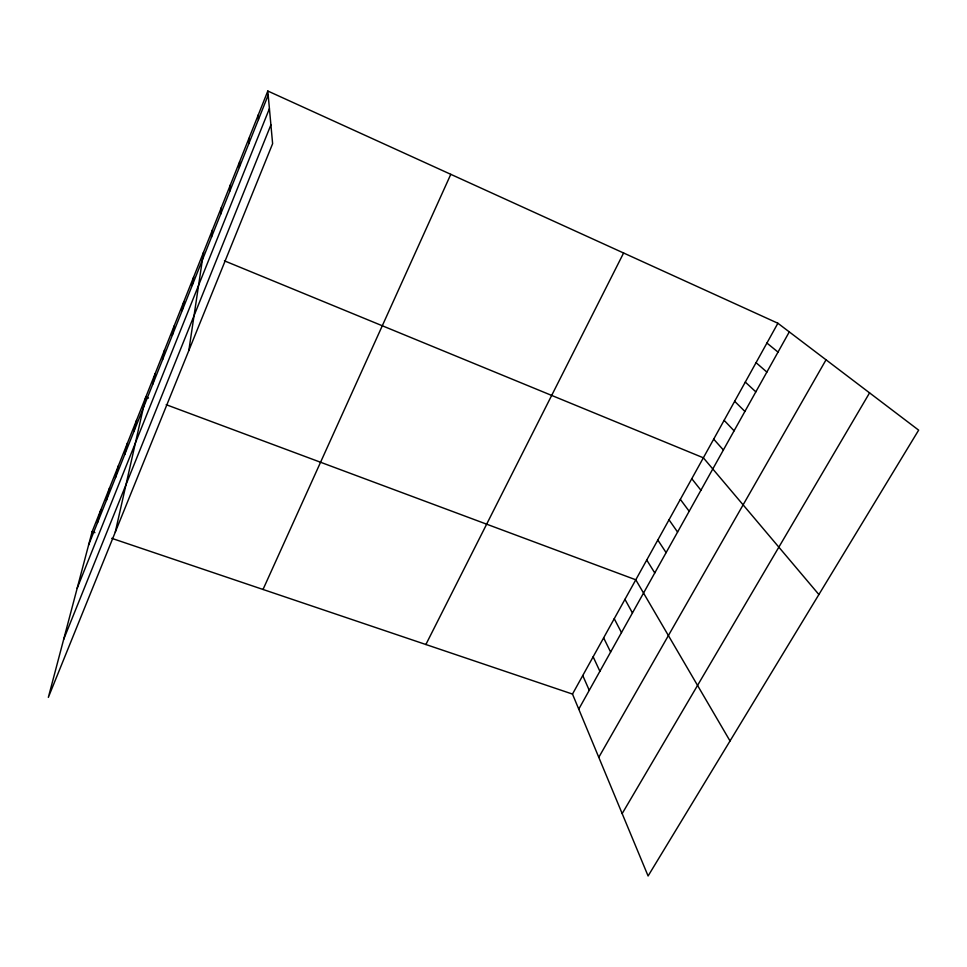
<?xml version="1.0" encoding="UTF-8"?>
<svg xmlns="http://www.w3.org/2000/svg" width="967" height="967" viewBox="0 0 967 967"><rect width="100%" height="100%" fill="white"/><g stroke="black" fill="none" stroke-linecap="round" stroke-linejoin="round"><path stroke-width="1.45" d="M248.821 143.636L248.918 138.402M239.308 167.46L239.623 161.694M229.916 190.995L230.448 184.709M220.621 214.275L221.37 207.482M211.447 237.278L212.402 229.977M188.831 350.538L203.529 252.242M192.215 285.458L193.605 277.142M182.183 310.564L183.803 301.728M172.295 335.356L174.12 326.012M162.516 359.833L164.559 349.994M152.871 384.008L155.107 373.685M115.278 532.128L145.775 397.074L148.507 398.09M133.929 431.451L136.565 420.198M124.634 454.732L127.463 443.031M115.46 477.722L118.47 465.598M106.394 500.447L109.573 487.888M97.437 522.881L100.798 509.923M267.811 91.019L92.119 531.693L48.35 697.376L272.621 143.672L267.811 91.019L777.891 323.244L918.65 430.146L648.095 875.981L572.488 694.076L111.749 538.329M88.577 545.05L268.185 95.129M77.179 588.226L269.418 108.594M63.641 639.465L270.905 124.864M263.024 589.459L450.791 174.326M425.879 644.518L623.606 252.991M572.488 694.076L777.891 323.244M578.75 709.149L789.29 331.899M598.778 757.342L826.036 359.809M622.168 813.598L869.575 392.868M92.119 531.693L94.923 532.636M166.191 404.69L635.79 579.789L730.025 740.964M224.429 260.836L703.36 457.802L818.88 594.536M766.916 343.055L778.012 352.085M756.049 362.661L766.867 372.077M745.303 382.074L755.819 391.853M734.654 401.293L744.904 411.434M724.114 420.319L734.086 430.811M713.682 439.151L723.376 449.981M691.78 478.701L700.918 490.233M680.333 499.371L689.181 511.265M669.019 519.811L677.577 532.055M657.814 540.021L666.106 552.616M646.742 560.014L654.768 572.947M624.96 599.347L632.442 612.933M614.238 618.699L621.479 632.599M603.638 637.845L610.612 652.048M593.146 656.786L599.878 671.291M582.763 675.534L589.254 690.317M258.31 114.843L258.443 119.521"/></g></svg>
